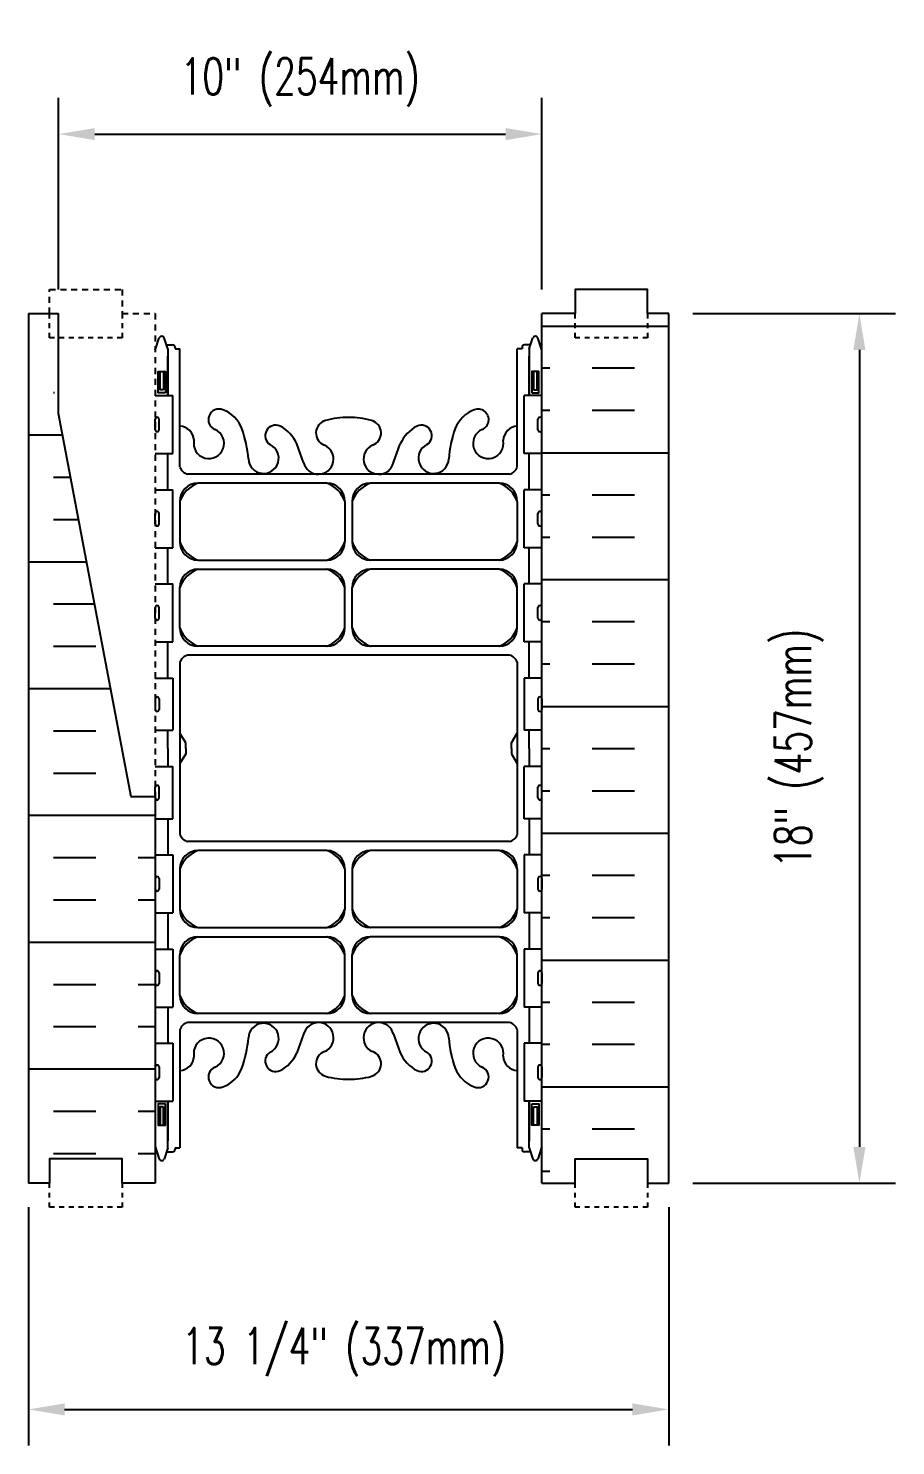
# Model space of a CAD drawing. Header units: inches. Extents: x 213.7 to 267.8, y 81.8 to 140.3.
# Drawn here: x 231.04 to 248.99, y 81.78 to 111.12 of the extents above; entities that cross this region are included whole.
import ezdxf

# ---------------------------------------------------------------- set-up
doc = ezdxf.new("R2010")
doc.units = ezdxf.units.IN
doc.header["$MEASUREMENT"] = 0
doc.linetypes.add('DASHED2', pattern=[0.375, 0.25, -0.125])
doc.linetypes.add('HIDDEN2', pattern=[0.1875, 0.125, -0.0625])
for name, color, linetype in [('HATCH', 12, 'Continuous'), ('Hidden2', 12, 'HIDDEN2'), ('line25', 2, 'Continuous'), ('LINE50', 5, 'Continuous'), ('LINE9', 9, 'Continuous'), ('TEXT', 4, 'Continuous'), ('Web_Edge', 9, 'Continuous')]:
    doc.layers.add(name, color=color, linetype=linetype)
doc.styles.add('DIM', font='romans.shx', dxfattribs={"width": 0.7})
doc.dimstyles.new('ext_8', dxfattribs={"dimscale": 8, "dimtxt": 0.09375, "dimasz": 0.09375, "dimexe": 0.09375, "dimexo": 0.0625, "dimgap": 0.0625, "dimtad": 1, "dimdec": 1, "dimzin": 3, "dimdsep": 46, "dimlunit": 4, "dimtxsty": 'DIM', "dimcen": 0.09, "dimdle": 0.09375, "dimclrt": 4, "dimadec": 0, "dimazin": 0, "dimtfac": 1, "dimtdec": 1, "dimtmove": 2, "dimatfit": 3, "dimfxl": 0, "dimfrac": 2, "dimtolj": 1, "dimtzin": 0, "dimarcsym": 0})

# ---------------------------------------------------------------- blocks, each defined once
blk = doc.blocks.new('*D19')
at = {"layer": 'Defpoints', "color": 0}
for p in [(244.293, 105.218), (244.293, 87.218), (248.238, 87.218)]:
    blk.add_point(p, dxfattribs=at)
at = {"layer": 'TEXT', "color": 0, "lineweight": -2}
for p, q in [((244.793, 105.218), (248.988, 105.218)), ((248.238, 104.468), (248.238, 87.968)), ((244.793, 87.218), (248.988, 87.218))]:
    blk.add_line(p, q, dxfattribs=at)
at = {"layer": 'TEXT', "color": 0}
for points in [[(248.113, 104.468), (248.363, 104.468), (248.238, 105.218)], [(248.113, 87.968), (248.363, 87.968), (248.238, 87.218)]]:
    blk.add_solid(points, dxfattribs=at)
at = {"layer": 'TEXT', "color": 4, "insert": (246.989, 96.218), "char_height": 0.75, "attachment_point": 5, "rotation": 90, "style": 'DIM'}
blk.add_mtext('\\A1;18" (457mm)', dxfattribs=at)
blk = doc.blocks.new('*D20')
at = {"layer": 'Defpoints', "color": 0}
for p in [(241.668, 108.934), (231.668, 105.218), (241.668, 105.218)]:
    blk.add_point(p, dxfattribs=at)
at = {"layer": 'TEXT', "color": 0, "lineweight": -2}
for p, q in [((231.668, 105.718), (231.668, 109.684)), ((241.668, 105.718), (241.668, 109.684)), ((232.418, 108.934), (240.918, 108.934))]:
    blk.add_line(p, q, dxfattribs=at)
at = {"layer": 'TEXT', "color": 0}
for points in [[(232.418, 109.059), (232.418, 108.809), (231.668, 108.934)], [(240.918, 109.059), (240.918, 108.809), (241.668, 108.934)]]:
    blk.add_solid(points, dxfattribs=at)
at = {"layer": 'TEXT', "color": 4, "insert": (236.668, 110.005), "char_height": 0.75, "attachment_point": 5, "style": 'DIM'}
blk.add_mtext('\\A1;10" (254mm)', dxfattribs=at)
blk = doc.blocks.new('*D21')
at = {"layer": 'Defpoints', "color": 0}
for p in [(231.043, 87.218), (244.293, 87.218), (244.293, 82.534)]:
    blk.add_point(p, dxfattribs=at)
at = {"layer": 'TEXT', "color": 0, "lineweight": -2}
for p, q in [((231.043, 86.718), (231.043, 81.784)), ((244.293, 86.718), (244.293, 81.784)), ((231.793, 82.534), (243.543, 82.534))]:
    blk.add_line(p, q, dxfattribs=at)
at = {"layer": 'TEXT', "color": 0}
for points in [[(231.793, 82.659), (231.793, 82.409), (231.043, 82.534)], [(243.543, 82.659), (243.543, 82.409), (244.293, 82.534)]]:
    blk.add_solid(points, dxfattribs=at)
at = {"layer": 'TEXT', "color": 4, "insert": (237.577, 83.722), "char_height": 0.75, "attachment_point": 5, "style": 'DIM'}
blk.add_mtext('\\A1;13 1/4" (337mm)', dxfattribs=at)

msp = doc.modelspace()

# ---------------------------------------------------------------- hatches: boundary and pattern name
at = {"layer": 'HATCH'}
h = msp.add_hatch(dxfattribs=at)
h.set_pattern_fill('INSUL', color=256, scale=7, style=0)
h.set_pattern_definition([(180, (3167.8296, -309.791), (0, 2.625), []), (180, (3167.8296, -308.916), (0, 2.625), [0.875, -0.875]), (180, (3167.8296, -308.041), (0, 2.625), [0.875, -0.875])])
h.paths.add_polyline_path([(244.293, 87.218), (243.856, 87.218), (243.856, 87.718), (242.356, 87.718), (242.356, 87.218), (241.668, 87.218), (241.668, 105.218), (242.356, 105.218), (242.356, 105.718), (243.856, 105.718), (243.856, 105.218), (244.293, 105.218)])
h = msp.add_hatch(dxfattribs=at)
h.set_pattern_fill('INSUL', color=256, scale=7, style=0)
h.set_pattern_definition([(0, (-2696.189, -364.5442), (0, 2.625), []), (0, (-2696.189, -363.6692), (0, 2.625), [0.875, -0.875]), (0, (-2696.189, -362.7942), (0, 2.625), [0.875, -0.875])])
edge = h.paths.add_edge_path()
edge.add_line((233.668, 95.218), (233.168, 95.218))
edge.add_line((233.168, 95.218), (231.418, 104.468))
edge.add_line((231.418, 104.468), (231.418, 105.218))
edge.add_line((231.418, 105.218), (231.043, 105.218))
edge.add_line((231.043, 105.218), (231.043, 87.218))
edge.add_line((231.043, 87.218), (231.481, 87.218))
edge.add_line((231.481, 87.218), (231.481, 87.718))
edge.add_line((231.481, 87.718), (232.981, 87.718))
edge.add_line((232.981, 87.718), (232.981, 87.218))
edge.add_line((232.981, 87.218), (233.418, 87.218))
edge.add_line((233.668, 95.218), (233.668, 87.218))

# ---------------------------------------------------------------- linework, layer by layer
at = {"layer": 'Hidden2'}
msp.add_lwpolyline([(231.418, 105.218), (231.481, 105.218), (231.481, 105.718), (232.981, 105.718), (232.981, 105.218), (233.668, 105.218), (233.668, 95.218)], dxfattribs=at)
at = {"layer": 'line25'}
for p, q in [((241.668, 87.218), (241.668, 105.218)), ((233.668, 103.523), (234.033, 103.523)), ((234.033, 102.323), (234.033, 103.523)), ((241.668, 103.523), (241.303, 103.523)), ((241.303, 102.323), (241.303, 103.523)), ((233.668, 102.323), (234.033, 102.323)), ((241.668, 102.323), (241.303, 102.323)), ((233.668, 101.573), (234.033, 101.573)), ((234.033, 100.373), (234.033, 101.573)), ((241.668, 101.573), (241.303, 101.573)), ((241.303, 100.373), (241.303, 101.573)), ((233.668, 100.373), (234.033, 100.373)), ((241.668, 100.373), (241.303, 100.373)), ((233.668, 99.623), (234.033, 99.623)), ((234.033, 98.423), (234.033, 99.623)), ((241.668, 99.623), (241.303, 99.623)), ((241.303, 98.423), (241.303, 99.623)), ((233.668, 98.423), (234.033, 98.423)), ((241.668, 98.423), (241.303, 98.423)), ((233.668, 97.673), (234.033, 97.673)), ((234.033, 97.673), (234.033, 96.593)), ((241.668, 97.673), (241.303, 97.673)), ((241.303, 97.673), (241.303, 96.593)), ((233.668, 96.593), (234.033, 96.593)), ((241.668, 96.593), (241.303, 96.593)), ((233.668, 95.843), (234.033, 95.843)), ((234.033, 94.763), (234.033, 95.843)), ((241.668, 95.843), (241.303, 95.843)), ((241.303, 94.763), (241.303, 95.843)), ((233.668, 95.218), (233.668, 87.218)), ((233.668, 94.763), (234.033, 94.763)), ((241.668, 94.763), (241.303, 94.763)), ((233.668, 94.013), (234.033, 94.013)), ((234.033, 94.013), (234.033, 92.813)), ((241.668, 94.013), (241.303, 94.013)), ((241.303, 94.013), (241.303, 92.813)), ((233.668, 92.813), (234.033, 92.813)), ((241.668, 92.813), (241.303, 92.813)), ((233.668, 92.063), (234.033, 92.063)), ((234.033, 92.063), (234.033, 90.863)), ((241.668, 92.063), (241.303, 92.063)), ((241.303, 92.063), (241.303, 90.863)), ((233.668, 90.863), (234.033, 90.863)), ((241.668, 90.863), (241.303, 90.863)), ((233.668, 90.113), (234.033, 90.113)), ((234.033, 90.113), (234.033, 88.913)), ((241.668, 90.113), (241.303, 90.113)), ((241.303, 90.113), (241.303, 88.913)), ((233.668, 88.913), (234.033, 88.913)), ((241.668, 88.913), (241.303, 88.913))]:
    msp.add_line(p, q, dxfattribs=at)
at = {"layer": 'LINE50'}
for p, q in [((231.043, 105.218), (231.043, 105.218)), ((231.043, 105.218), (231.043, 87.218)), ((231.043, 105.218), (231.668, 105.218)), ((244.293, 87.218), (244.293, 105.218))]:
    msp.add_line(p, q, dxfattribs=at)
for points in [[(244.293, 105.218), (243.856, 105.218), (243.856, 105.718), (242.356, 105.718), (242.356, 105.218), (241.668, 105.218)], [(233.668, 95.218), (233.168, 95.218), (231.668, 103.147), (231.668, 105.218)], [(233.668, 87.218), (232.981, 87.218), (232.981, 87.718), (231.481, 87.718), (231.481, 87.218), (231.043, 87.218)], [(241.668, 87.218), (242.356, 87.218), (242.356, 87.718), (243.856, 87.718), (243.856, 87.218), (244.293, 87.218)]]:
    msp.add_lwpolyline(points, dxfattribs=at)
at = {"layer": 'LINE9'}
for p, q in [((233.668, 102.813), (233.668, 103.033)), ((233.708, 103.073), (233.708, 103.073)), ((233.748, 102.813), (233.748, 103.033)), ((241.588, 102.813), (241.588, 103.033)), ((241.628, 103.073), (241.628, 103.073)), ((241.668, 102.813), (241.668, 103.033)), ((233.668, 102.978), (233.668, 102.978)), ((233.668, 102.868), (233.668, 102.868)), ((233.708, 102.773), (233.708, 102.773)), ((241.628, 102.773), (241.628, 102.773)), ((241.668, 102.978), (241.668, 102.978)), ((241.668, 102.868), (241.668, 102.868)), ((233.668, 100.863), (233.668, 101.083)), ((233.668, 101.028), (233.668, 101.028)), ((233.708, 101.123), (233.708, 101.123)), ((233.748, 100.863), (233.748, 101.083)), ((241.588, 100.863), (241.588, 101.083)), ((241.628, 101.123), (241.628, 101.123)), ((241.668, 100.863), (241.668, 101.083)), ((241.668, 101.028), (241.668, 101.028)), ((233.668, 100.918), (233.668, 100.918)), ((233.708, 100.823), (233.708, 100.823)), ((241.628, 100.823), (241.628, 100.823)), ((241.668, 100.918), (241.668, 100.918)), ((233.708, 99.173), (233.708, 99.173)), ((241.628, 99.173), (241.628, 99.173)), ((233.668, 98.913), (233.668, 99.133)), ((233.668, 99.078), (233.668, 99.078)), ((233.668, 98.968), (233.668, 98.968)), ((233.748, 98.913), (233.748, 99.133)), ((241.588, 98.913), (241.588, 99.133)), ((241.668, 98.913), (241.668, 99.133)), ((241.668, 99.078), (241.668, 99.078)), ((241.668, 98.968), (241.668, 98.968)), ((233.708, 98.873), (233.708, 98.873)), ((241.628, 98.873), (241.628, 98.873)), ((233.668, 97.243), (233.668, 97.023)), ((233.668, 97.188), (233.668, 97.188)), ((233.708, 97.283), (233.708, 97.283)), ((233.748, 97.243), (233.748, 97.023)), ((241.588, 97.243), (241.588, 97.023)), ((241.628, 97.283), (241.628, 97.283)), ((241.668, 97.243), (241.668, 97.023)), ((241.668, 97.188), (241.668, 97.188)), ((233.668, 97.078), (233.668, 97.078)), ((233.708, 96.983), (233.708, 96.983)), ((241.628, 96.983), (241.628, 96.983)), ((241.668, 97.078), (241.668, 97.078)), ((233.668, 95.193), (233.668, 95.413)), ((233.668, 95.358), (233.668, 95.358)), ((233.708, 95.453), (233.708, 95.453)), ((233.748, 95.193), (233.748, 95.413)), ((241.588, 95.193), (241.588, 95.413)), ((241.628, 95.453), (241.628, 95.453)), ((241.668, 95.193), (241.668, 95.413)), ((241.668, 95.358), (241.668, 95.358)), ((233.668, 95.248), (233.668, 95.248)), ((233.708, 95.153), (233.708, 95.153)), ((241.628, 95.153), (241.628, 95.153)), ((241.668, 95.248), (241.668, 95.248)), ((233.668, 93.523), (233.668, 93.303)), ((233.668, 93.468), (233.668, 93.468)), ((233.668, 93.358), (233.668, 93.358)), ((233.708, 93.563), (233.708, 93.563)), ((233.748, 93.523), (233.748, 93.303)), ((241.588, 93.523), (241.588, 93.303)), ((241.628, 93.563), (241.628, 93.563)), ((241.668, 93.523), (241.668, 93.303)), ((241.668, 93.468), (241.668, 93.468)), ((241.668, 93.358), (241.668, 93.358)), ((233.708, 93.263), (233.708, 93.263)), ((241.628, 93.263), (241.628, 93.263)), ((233.668, 91.573), (233.668, 91.353)), ((233.748, 91.573), (233.748, 91.353)), ((241.588, 91.573), (241.588, 91.353)), ((241.668, 91.573), (241.668, 91.353)), ((233.668, 91.518), (233.668, 91.518)), ((233.668, 91.408), (233.668, 91.408)), ((233.708, 91.313), (233.708, 91.313)), ((241.628, 91.313), (241.628, 91.313)), ((241.668, 91.518), (241.668, 91.518)), ((241.668, 91.408), (241.668, 91.408)), ((233.668, 89.623), (233.668, 89.403)), ((233.668, 89.568), (233.668, 89.568)), ((233.708, 89.663), (233.708, 89.663)), ((233.748, 89.623), (233.748, 89.403)), ((241.588, 89.623), (241.588, 89.403)), ((241.628, 89.663), (241.628, 89.663)), ((241.668, 89.623), (241.668, 89.403)), ((241.668, 89.568), (241.668, 89.568)), ((233.668, 89.458), (233.668, 89.458)), ((233.708, 89.363), (233.708, 89.363)), ((241.628, 89.363), (241.628, 89.363)), ((241.668, 89.458), (241.668, 89.458))]:
    msp.add_line(p, q, dxfattribs=at)
at = {"layer": 'LINE9', "linetype": 'DASHED2', "ltscale": 0.15}
for points in [[(232.981, 105.218), (232.981, 105.218), (232.981, 104.718), (231.481, 104.718), (231.481, 105.218), (231.481, 105.218)], [(243.856, 105.218), (243.856, 105.218), (243.856, 104.718), (242.356, 104.718), (242.356, 105.218), (242.356, 105.218)], [(232.981, 87.218), (232.981, 87.218), (232.981, 86.718), (231.481, 86.718), (231.481, 87.218), (231.481, 87.218)], [(243.856, 87.218), (243.856, 87.218), (243.856, 86.718), (242.356, 86.718), (242.356, 87.218), (242.356, 87.218)]]:
    msp.add_lwpolyline(points, dxfattribs=at)
at = {"layer": 'LINE9'}
for centre, start, end in [((233.708, 103.033), 90, 180), ((233.708, 103.033), 360, 90), ((241.628, 103.033), 90, 180), ((241.628, 103.033), 0, 90), ((233.708, 102.813), 180, 270), ((233.708, 102.813), 270, 0), ((241.628, 102.813), 180, 270), ((241.628, 102.813), 270, 0), ((233.708, 101.083), 90, 180), ((233.708, 101.083), 360, 90), ((241.628, 101.083), 90, 180), ((241.628, 101.083), 0, 90), ((233.708, 100.863), 180, 270), ((233.708, 100.863), 270, 0), ((241.628, 100.863), 180, 270), ((241.628, 100.863), 270, 0), ((233.708, 99.133), 90, 180), ((233.708, 99.133), 360, 90), ((241.628, 99.133), 90, 180), ((241.628, 99.133), 0, 90), ((233.708, 98.913), 180, 270), ((233.708, 98.913), 270, 0), ((241.628, 98.913), 180, 270), ((241.628, 98.913), 270, 0), ((233.708, 97.243), 90, 180), ((233.708, 97.243), 0, 90), ((241.628, 97.243), 90, 180), ((241.628, 97.243), 360, 90), ((233.708, 97.023), 180, 270), ((233.708, 97.023), 270, 0), ((241.628, 97.023), 180, 270), ((241.628, 97.023), 270, 0), ((233.708, 95.413), 90, 180), ((233.708, 95.413), 360, 90), ((241.628, 95.413), 90, 180), ((241.628, 95.413), 0, 90), ((233.708, 95.193), 180, 270), ((233.708, 95.193), 270, 0), ((241.628, 95.193), 180, 270), ((241.628, 95.193), 270, 0), ((233.708, 93.523), 90, 180), ((233.708, 93.303), 180, 270), ((233.708, 93.523), 0, 90), ((233.708, 93.303), 270, 0), ((241.628, 93.523), 90, 180), ((241.628, 93.303), 180, 270), ((241.628, 93.523), 360, 90), ((241.628, 93.303), 270, 0), ((233.708, 91.573), 90, 180), ((233.708, 91.573), 0, 90), ((241.628, 91.573), 90, 180), ((241.628, 91.573), 360, 90), ((233.708, 91.353), 180, 270), ((233.708, 91.353), 270, 0), ((241.628, 91.353), 180, 270), ((241.628, 91.353), 270, 0), ((233.708, 89.623), 90, 180), ((233.708, 89.623), 0, 90), ((241.628, 89.623), 90, 180), ((241.628, 89.623), 360, 90), ((233.708, 89.403), 180, 270), ((233.708, 89.403), 270, 0), ((241.628, 89.403), 180, 270), ((241.628, 89.403), 270, 0)]:
    msp.add_arc(centre, 0.04, start, end, dxfattribs=at)
at = {"layer": 'Web_Edge'}
for p, q in [((233.668, 104.459), (233.753, 104.72)), ((233.928, 104.49), (233.853, 104.72)), ((233.902, 104.57), (234.028, 104.57)), ((233.928, 104.49), (233.928, 103.523)), ((234.068, 104.52), (234.068, 104.52)), ((234.078, 104.52), (234.078, 104.52)), ((234.078, 104.52), (234.078, 104.49)), ((234.078, 104.49), (234.178, 104.49)), ((234.178, 102.043), (234.178, 104.49)), ((241.258, 104.49), (241.158, 104.49)), ((241.158, 102.043), (241.158, 104.49)), ((241.258, 104.52), (241.258, 104.52)), ((241.258, 104.52), (241.258, 104.49)), ((241.434, 104.57), (241.308, 104.57)), ((241.408, 104.49), (241.483, 104.72)), ((241.408, 104.49), (241.408, 103.523)), ((241.668, 104.459), (241.583, 104.72)), ((236.739, 102.136), (236.597, 102.523)), ((238.597, 102.136), (238.739, 102.523)), ((240.997, 101.895), (234.339, 101.895)), ((237.217, 101.707), (234.553, 101.707)), ((240.783, 101.707), (238.119, 101.707)), ((234.178, 101.332), (234.178, 100.492)), ((237.592, 101.332), (237.592, 100.492)), ((237.744, 101.333), (237.744, 100.492)), ((241.158, 101.332), (241.158, 100.492)), ((234.553, 100.117), (237.217, 100.117)), ((240.783, 100.117), (238.119, 100.117)), ((234.553, 99.926), (237.217, 99.926)), ((240.783, 99.926), (238.119, 99.926)), ((234.178, 98.71), (234.178, 99.551)), ((237.592, 98.71), (237.592, 99.551)), ((237.744, 98.709), (237.744, 99.55)), ((241.158, 98.71), (241.158, 99.551)), ((237.217, 98.335), (234.553, 98.335)), ((240.783, 98.335), (238.119, 98.335)), ((234.178, 98), (234.178, 94.437)), ((240.997, 98.148), (234.339, 98.148)), ((241.158, 98), (241.158, 94.437)), ((234.298, 96.331), (234.178, 96.531)), ((234.298, 96.331), (234.178, 96.531)), ((241.038, 96.331), (241.158, 96.531)), ((241.038, 96.331), (241.158, 96.531)), ((234.298, 96.218), (234.298, 96.331)), ((234.298, 96.218), (234.298, 96.331)), ((241.038, 96.218), (241.038, 96.331)), ((241.038, 96.218), (241.038, 96.331)), ((234.298, 96.106), (234.178, 95.906)), ((234.298, 96.106), (234.178, 95.906)), ((234.298, 96.218), (234.298, 96.106)), ((234.298, 96.218), (234.298, 96.106)), ((241.038, 96.218), (241.038, 96.106)), ((241.038, 96.218), (241.038, 96.106)), ((241.038, 96.106), (241.158, 95.906)), ((241.038, 96.106), (241.158, 95.906)), ((240.997, 94.289), (234.339, 94.289)), ((237.217, 94.102), (234.553, 94.102)), ((240.783, 94.102), (238.119, 94.102)), ((234.178, 93.727), (234.178, 92.886)), ((237.592, 93.727), (237.592, 92.886)), ((237.744, 93.727), (237.744, 92.887)), ((241.158, 93.727), (241.158, 92.886)), ((234.553, 92.511), (237.217, 92.511)), ((240.783, 92.511), (238.119, 92.511)), ((234.553, 92.32), (237.217, 92.32)), ((240.783, 92.32), (238.119, 92.32)), ((234.178, 91.104), (234.178, 91.945)), ((237.592, 91.104), (237.592, 91.945)), ((237.744, 91.104), (237.744, 91.944)), ((241.158, 91.104), (241.158, 91.945)), ((237.217, 90.729), (234.553, 90.729)), ((240.783, 90.729), (238.119, 90.729)), ((234.178, 90.394), (234.178, 87.947)), ((240.997, 90.542), (234.339, 90.542)), ((241.158, 90.394), (241.158, 87.947)), ((236.739, 90.301), (236.597, 89.914)), ((238.597, 90.301), (238.739, 89.914)), ((233.928, 87.947), (233.928, 88.913)), ((241.408, 87.947), (241.408, 88.913)), ((233.668, 87.978), (233.753, 87.717)), ((233.928, 87.947), (233.853, 87.717)), ((233.902, 87.867), (234.028, 87.867)), ((234.078, 87.947), (234.178, 87.947)), ((234.078, 87.947), (234.078, 87.917)), ((234.078, 87.917), (234.078, 87.917)), ((241.258, 87.947), (241.158, 87.947)), ((241.258, 87.947), (241.258, 87.917)), ((241.258, 87.917), (241.258, 87.917)), ((241.434, 87.867), (241.308, 87.867)), ((241.408, 87.947), (241.483, 87.717)), ((241.668, 87.978), (241.583, 87.717))]:
    msp.add_line(p, q, dxfattribs=at)
for points in [[(233.928, 103.523), (233.928, 104.34)], [(241.408, 103.523), (241.408, 104.34)], [(233.928, 101.573), (233.928, 102.323)], [(241.408, 101.573), (241.408, 102.323)], [(233.928, 99.623), (233.928, 100.373)], [(241.408, 99.623), (241.408, 100.373)], [(233.928, 97.673), (233.928, 98.423)], [(241.408, 97.673), (241.408, 98.423)], [(233.928, 96.218), (233.928, 96.593)], [(241.408, 96.218), (241.408, 96.593)], [(233.928, 96.218), (233.928, 95.843)], [(241.408, 96.218), (241.408, 95.843)], [(233.928, 94.763), (233.928, 94.013)], [(241.408, 94.763), (241.408, 94.013)], [(233.928, 92.813), (233.928, 92.063)], [(241.408, 92.813), (241.408, 92.063)], [(233.928, 90.863), (233.928, 90.113)], [(241.408, 90.863), (241.408, 90.113)], [(233.928, 88.913), (233.928, 88.097)], [(241.408, 88.913), (241.408, 88.097)]]:
    msp.add_lwpolyline(points, dxfattribs=at)
for points in [[(233.878, 103.58), (233.728, 103.58), (233.728, 104.02), (233.878, 104.02)], [(233.838, 103.64), (233.768, 103.64), (233.768, 104.02), (233.838, 104.02)], [(241.458, 103.58), (241.608, 103.58), (241.608, 104.02), (241.458, 104.02)], [(241.498, 103.64), (241.568, 103.64), (241.568, 104.02), (241.498, 104.02)], [(233.878, 88.857), (233.728, 88.857), (233.728, 88.417), (233.878, 88.417)], [(233.838, 88.797), (233.768, 88.797), (233.768, 88.417), (233.838, 88.417)], [(241.458, 88.857), (241.608, 88.857), (241.608, 88.417), (241.458, 88.417)], [(241.498, 88.797), (241.568, 88.797), (241.568, 88.417), (241.498, 88.417)]]:
    msp.add_lwpolyline(points, close=True, dxfattribs=at)
for centre, radius, start, end in [((233.803, 104.693), 0.0567, 28.0725, 151.9275), ((241.533, 104.693), 0.0567, 28.0725, 151.9275), ((234.028, 104.52), 0.05, 0, 90), ((241.308, 104.52), 0.05, 90, 180), ((234.987, 103.022), 0.22, 68.1963, 248.1963), ((234.829, 102.593), 0.677, 21.1239, 69.3197), ((237.262, 102.747), 0.268, 104.7892, 250.0338), ((237.657, 101.314), 1.754, 89.6229, 105.2918), ((237.68, 101.314), 1.754, 74.7082, 90.3771), ((238.074, 102.747), 0.268, 289.9662, 75.2108), ((240.507, 102.593), 0.677, 110.6803, 158.8761), ((240.349, 103.022), 0.22, 291.8037, 111.8037), ((234.159, 102.576), 0.313, 3.1389, 86.4456), ((234.778, 102.531), 0.314, 168.5886, 66.1916), ((233.238, 102.028), 2.365, 4.3895, 20.0015), ((236.161, 102.691), 0.217, 65.5264, 238.537), ((235.91, 102.221), 0.75, 23.6938, 62.9705), ((239.426, 102.221), 0.75, 117.0295, 156.3062), ((239.175, 102.691), 0.217, 301.463, 114.4736), ((242.098, 102.028), 2.365, 159.9985, 175.6105), ((240.558, 102.531), 0.314, 113.8084, 11.4114), ((241.177, 102.576), 0.313, 93.5554, 176.8611), ((235.909, 102.224), 0.314, 182.7357, 63.9348), ((237.044, 102.208), 0.314, 193.4146, 66.1916), ((238.292, 102.208), 0.314, 113.8084, 346.5854), ((239.427, 102.224), 0.314, 116.0652, 357.2643), ((234.387, 102.108), 0.219, 197.3882, 257.4322), ((240.949, 102.108), 0.219, 282.5678, 342.6083), ((234.76, 101.126), 0.617, 109.5682, 160.4318), ((234.553, 101.332), 0.375, 90, 180), ((237.01, 101.126), 0.617, 19.5682, 70.4318), ((237.217, 101.332), 0.375, 360, 90), ((238.326, 101.126), 0.617, 109.5682, 160.4318), ((238.119, 101.332), 0.375, 90, 180), ((240.576, 101.126), 0.617, 19.5682, 70.4318), ((240.783, 101.332), 0.375, 360, 90), ((234.76, 100.698), 0.617, 199.5682, 250.4318), ((234.553, 100.492), 0.375, 180, 270), ((237.01, 100.698), 0.617, 289.5682, 340.4318), ((237.217, 100.492), 0.375, 270, 0), ((238.326, 100.698), 0.617, 199.5682, 250.4318), ((238.119, 100.492), 0.375, 180, 270), ((240.576, 100.698), 0.617, 289.5682, 340.4318), ((240.783, 100.492), 0.375, 270, 0), ((234.76, 99.344), 0.617, 109.5682, 160.4318), ((234.553, 99.551), 0.375, 90, 180), ((237.01, 99.344), 0.617, 19.5682, 70.4318), ((237.217, 99.551), 0.375, 360, 90), ((238.326, 99.344), 0.617, 109.5682, 160.4318), ((238.119, 99.551), 0.375, 90, 180), ((240.576, 99.344), 0.617, 19.5682, 70.4318), ((240.783, 99.551), 0.375, 360, 90), ((234.76, 98.917), 0.617, 199.5682, 250.4318), ((234.553, 98.71), 0.375, 180, 270), ((237.01, 98.917), 0.617, 289.5682, 340.4318), ((237.217, 98.71), 0.375, 270, 0), ((238.326, 98.917), 0.617, 199.5682, 250.4318), ((238.119, 98.71), 0.375, 180, 270), ((240.576, 98.917), 0.617, 289.5682, 340.4318), ((240.783, 98.71), 0.375, 270, 0), ((234.387, 97.934), 0.219, 102.5678, 162.612), ((240.949, 97.934), 0.219, 17.3917, 77.4322), ((234.387, 94.503), 0.219, 197.388, 257.4322), ((240.949, 94.503), 0.219, 282.5678, 342.6083), ((234.76, 93.52), 0.617, 109.5682, 160.4318), ((234.553, 93.727), 0.375, 90, 180), ((237.01, 93.52), 0.617, 19.5682, 70.4318), ((237.217, 93.727), 0.375, 360, 90), ((238.326, 93.52), 0.617, 109.5682, 160.4318), ((238.119, 93.727), 0.375, 90, 180), ((240.576, 93.52), 0.617, 19.5682, 70.4318), ((240.783, 93.727), 0.375, 360, 90), ((234.76, 93.093), 0.617, 199.5682, 250.4318), ((234.553, 92.886), 0.375, 180, 270), ((237.01, 93.093), 0.617, 289.5682, 340.4318), ((237.217, 92.886), 0.375, 270, 0), ((238.326, 93.093), 0.617, 199.5682, 250.4318), ((238.119, 92.886), 0.375, 180, 270), ((240.576, 93.093), 0.617, 289.5682, 340.4318), ((240.783, 92.886), 0.375, 270, 0), ((234.76, 91.738), 0.617, 109.5682, 160.4318), ((234.553, 91.945), 0.375, 90, 180), ((237.01, 91.738), 0.617, 19.5682, 70.4318), ((237.217, 91.945), 0.375, 360, 90), ((238.326, 91.738), 0.617, 109.5682, 160.4318), ((238.119, 91.945), 0.375, 90, 180), ((240.576, 91.738), 0.617, 19.5682, 70.4318), ((240.783, 91.945), 0.375, 360, 90), ((234.76, 91.311), 0.617, 199.5682, 250.4318), ((234.553, 91.104), 0.375, 180, 270), ((237.01, 91.311), 0.617, 289.5682, 340.4318), ((237.217, 91.104), 0.375, 270, 0), ((238.326, 91.311), 0.617, 199.5682, 250.4318), ((238.119, 91.104), 0.375, 180, 270), ((240.576, 91.311), 0.617, 289.5682, 340.4318), ((240.783, 91.104), 0.375, 270, 0), ((234.387, 90.328), 0.219, 102.5678, 162.6118), ((235.909, 90.213), 0.314, 296.0652, 177.2643), ((237.044, 90.228), 0.314, 293.8084, 166.5854), ((238.292, 90.228), 0.314, 13.4146, 246.1916), ((239.427, 90.213), 0.314, 2.7357, 243.9348), ((240.949, 90.328), 0.219, 17.3917, 77.4322), ((234.778, 89.906), 0.314, 293.8084, 191.4114), ((233.238, 90.408), 2.365, 339.9985, 355.6105), ((242.098, 90.408), 2.365, 184.3895, 200.0015), ((240.558, 89.906), 0.314, 348.5886, 246.1916), ((234.159, 89.861), 0.313, 273.5544, 356.8611), ((236.161, 89.745), 0.217, 121.463, 294.4736), ((235.91, 90.216), 0.75, 297.0295, 336.3062), ((237.262, 89.69), 0.268, 109.9662, 255.2108), ((238.074, 89.69), 0.268, 284.7892, 70.0338), ((239.426, 90.216), 0.75, 203.6938, 242.9705), ((239.175, 89.745), 0.217, 245.5264, 58.537), ((241.177, 89.861), 0.313, 183.1389, 266.4446), ((234.987, 89.415), 0.22, 111.8037, 291.8037), ((234.829, 89.843), 0.677, 290.6803, 338.8761), ((240.507, 89.843), 0.677, 201.1239, 249.3197), ((240.349, 89.415), 0.22, 248.1963, 68.1963), ((237.657, 91.122), 1.754, 254.7082, 270.3771), ((237.68, 91.122), 1.754, 269.6229, 285.2918), ((234.028, 87.917), 0.05, 270, 0), ((241.308, 87.917), 0.05, 180, 270), ((233.803, 87.744), 0.0567, 208.0725, 331.9275), ((241.533, 87.744), 0.0567, 208.0725, 331.9275)]:
    msp.add_arc(centre, radius, start, end, dxfattribs=at)

# ---------------------------------------------------------------- dimensions: what is measured, and where the dimension line sits
at = {"layer": 'TEXT'}
dim = msp.add_linear_dim(base=(241.668, 108.934), p1=(231.668, 105.218), p2=(241.668, 105.218), text='10" (254mm)', dimstyle='ext_8', dxfattribs=at)
dim.commit()
dim.dimension.update_dxf_attribs({"geometry": '*D20', "text_midpoint": (236.668, 110.005)})
dim = msp.add_linear_dim(base=(248.238, 87.218), p1=(244.293, 105.218), p2=(244.293, 87.218), angle=90, text='18" (457mm)', dimstyle='ext_8', dxfattribs=at)
dim.commit()
dim.dimension.update_dxf_attribs({"geometry": '*D19', "text_midpoint": (246.989, 96.218), "dimtype": 160})
dim = msp.add_linear_dim(base=(244.293, 82.534), p1=(231.043, 87.218), p2=(244.293, 87.218), text='13 1/4" (337mm)', dimstyle='ext_8', dxfattribs=at)
dim.commit()
dim.dimension.update_dxf_attribs({"geometry": '*D21', "text_midpoint": (237.577, 83.722), "dimtype": 160})

doc.saveas('drawing.dxf')
